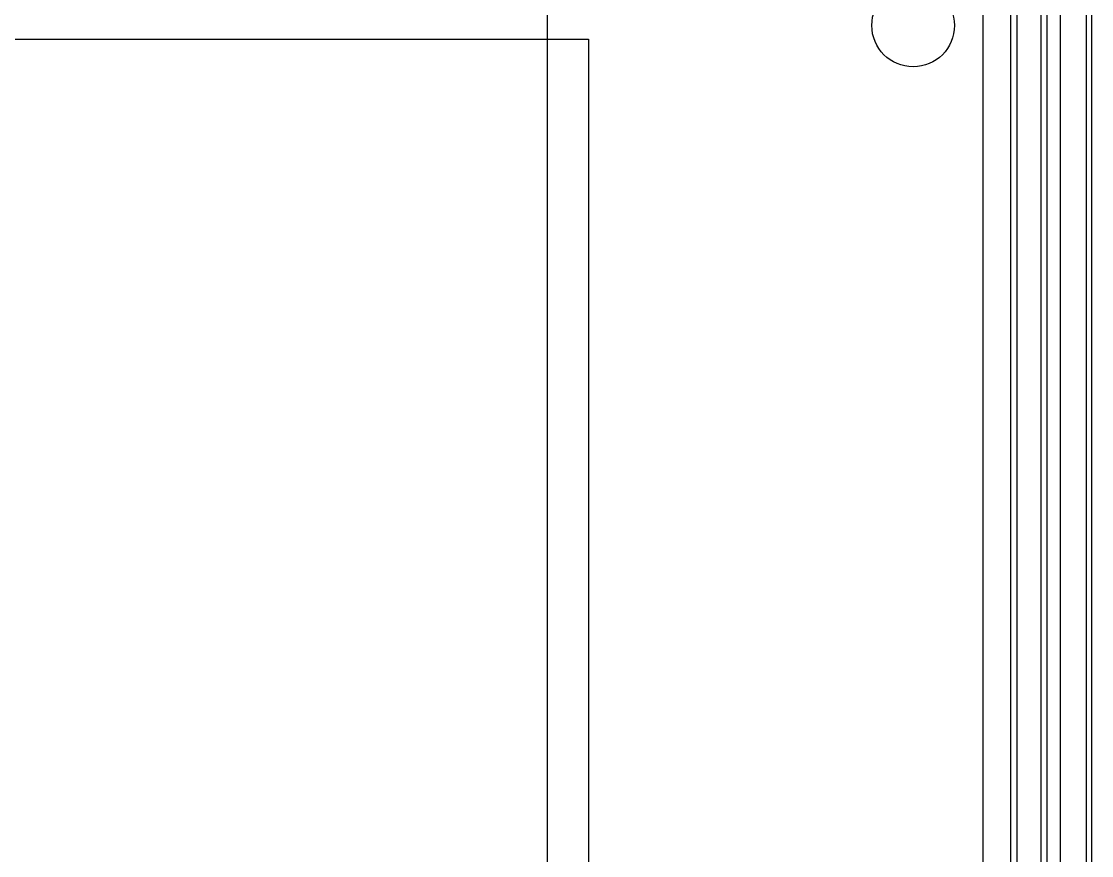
# Model space of a CAD drawing. Header units: millimetres. Extents: x 45 to 545, y -265 to -129.
# Drawn here: x 506.17 to 545, y -235.23 to -204.98 of the extents above; entities that cross this region are included whole.
import ezdxf

# ---------------------------------------------------------------- set-up
doc = ezdxf.new("R2010")
doc.units = ezdxf.units.MM
for name, color, linetype, true_color in [('B.Cu', 151, 'CONTINUOUS', 0x6fccdb), ('Edge.Cuts', 111, 'CONTINUOUS', 0x81ffbe), ('F.Cu', 241, 'CONTINUOUS', 0xe27299), ('User.4', 31, 'CONTINUOUS', 0xd8c852)]:
    doc.layers.add(name, color=color, linetype=linetype, true_color=true_color)

msp = doc.modelspace()

# ---------------------------------------------------------------- linework, layer by layer
at = {"layer": 'B.Cu', "linetype": 'CONTINUOUS'}
for p, q in [((543.17, -250.538578), (543.17, -158.761421)), ((543.37, -158.72), (543.37, -250.58)), ((543.8705, -249.775), (543.8705, -159.125)), ((544.7995, -159.125), (544.7995, -249.775)), ((541.06, -249.884314), (541.06, -160.217106)), ((542.06, -160.01), (542.06, -249.95))]:
    msp.add_line(p, q, dxfattribs=at)
at = {"layer": 'Edge.Cuts', "linetype": 'CONTINUOUS'}
msp.add_line((545, -132), (545, -260.475), dxfattribs=at)
at = {"layer": 'Edge.Cuts'}
msp.add_circle((538.525, -205.125), 1.5, dxfattribs=at)
at = {"layer": 'F.Cu', "linetype": 'CONTINUOUS'}
for p, q in [((542.3, -249.775), (542.3, -159.125)), ((544.7995, -159.125), (544.7995, -249.775)), ((498.25, -205.625), (526.75, -205.625)), ((526.75, -205.625), (526.75, -246.125))]:
    msp.add_line(p, q, dxfattribs=at)
at = {"layer": 'User.4', "linetype": 'CONTINUOUS'}
msp.add_line((525.25, -164.125), (525.25, -246.125), dxfattribs=at)

doc.saveas('drawing.dxf')
